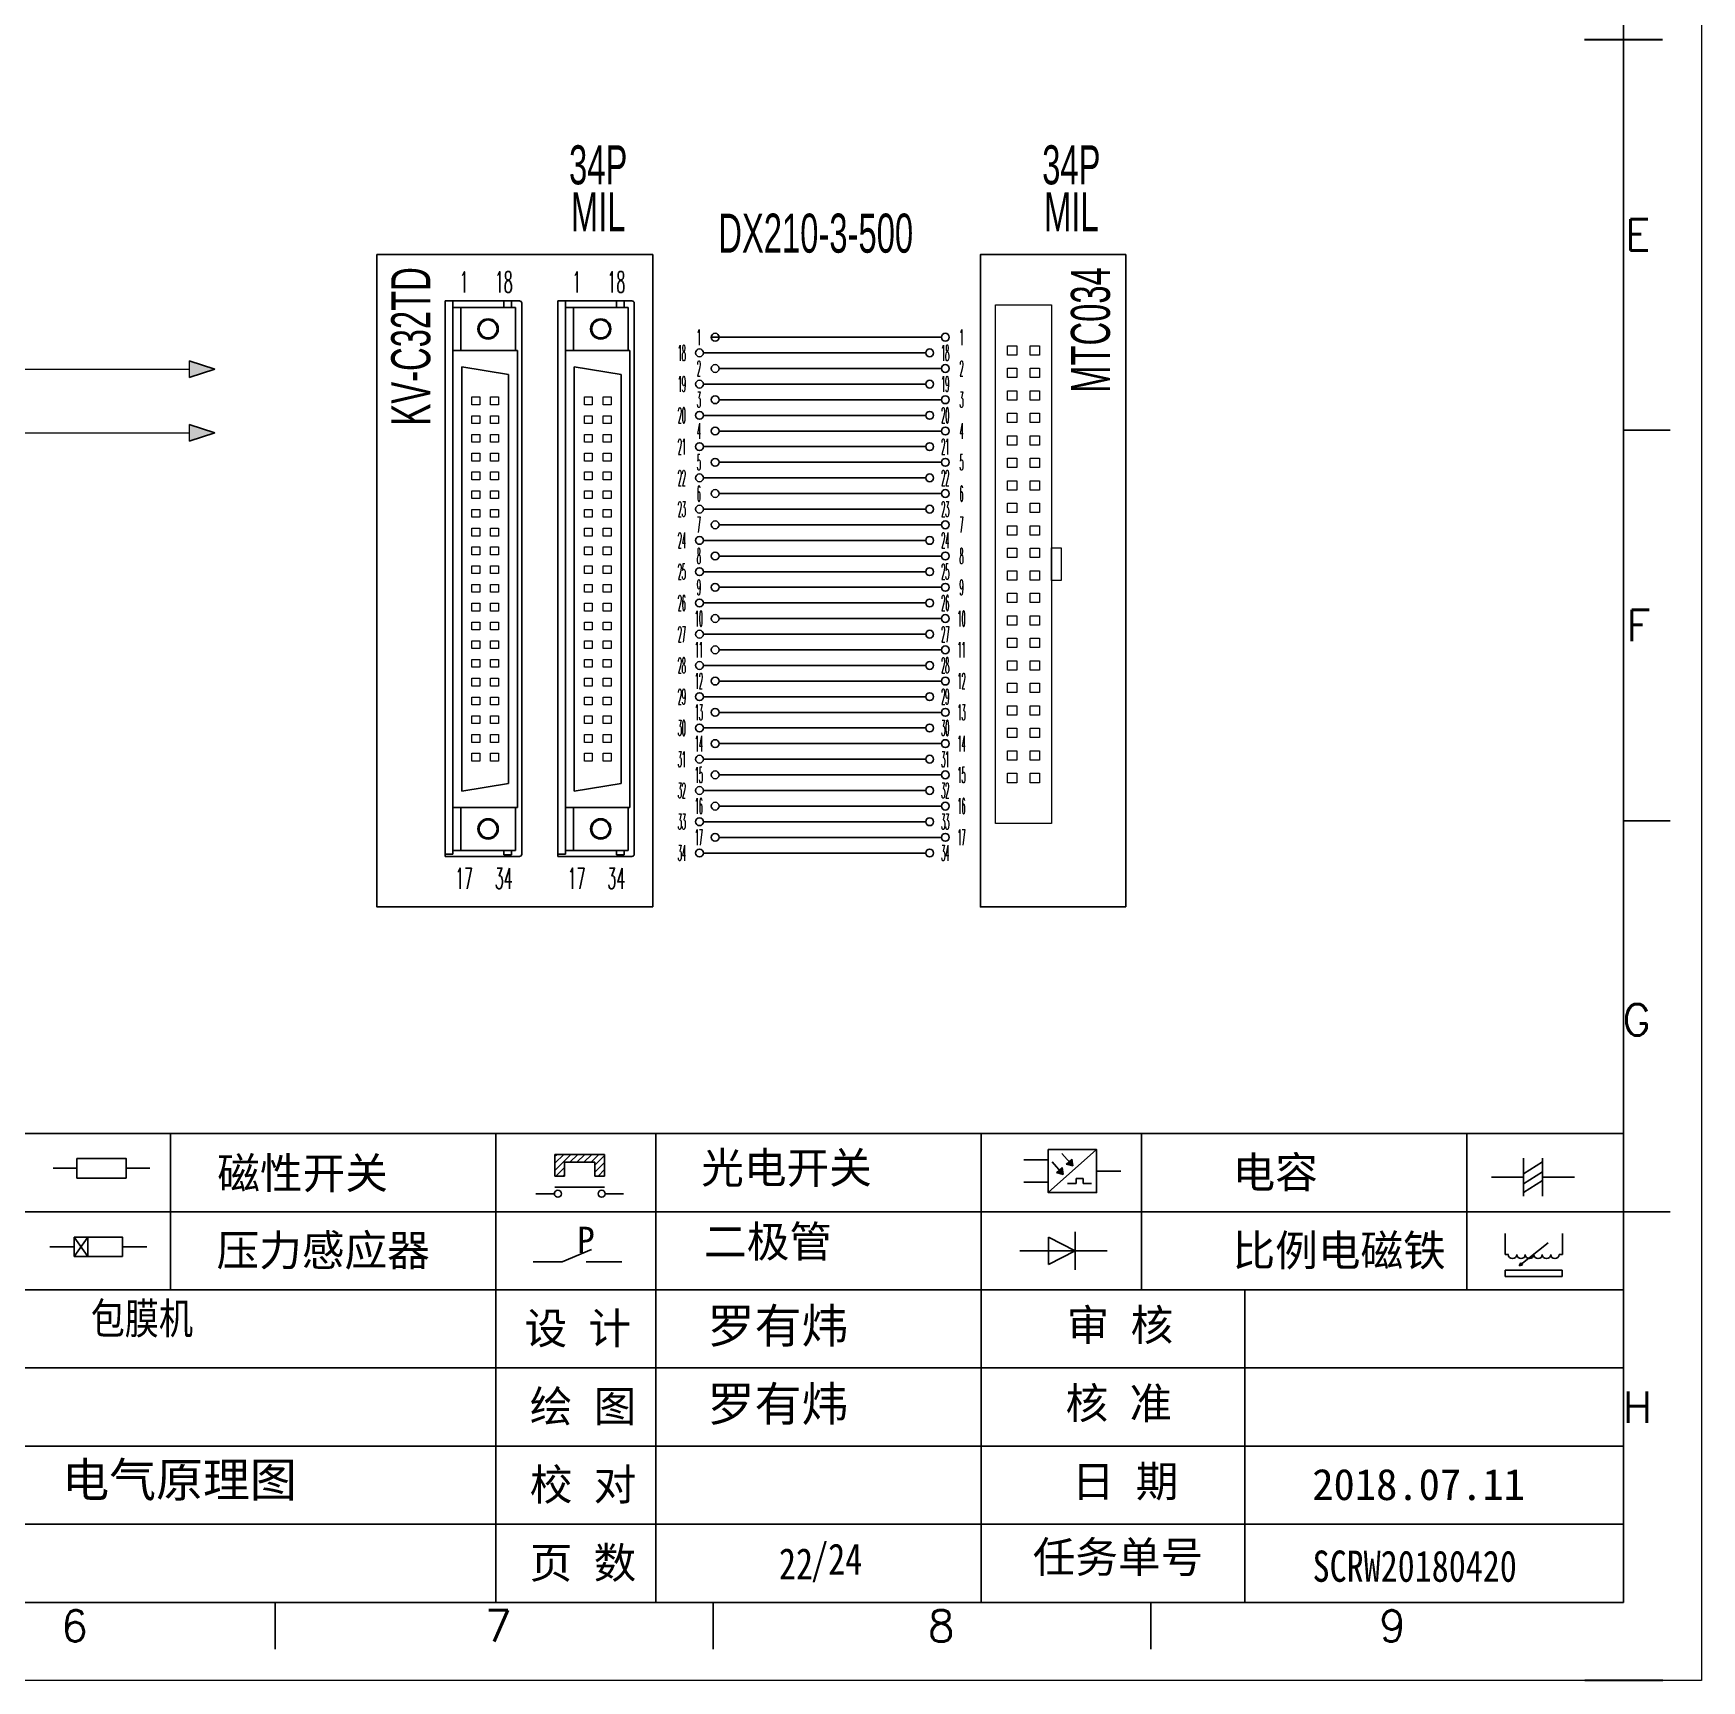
# Model space of a CAD drawing. Extents: x 49673 to 52330, y -5620 to -4375.
# Drawn here: x 51549.3 to 51656, y -5366.4 to -5261 of the extents above; entities that cross this region are included whole.
import ezdxf
from ezdxf.enums import TextEntityAlignment as Align

# ---------------------------------------------------------------- set-up
doc = ezdxf.new("R2010")
doc.units = 0
doc.header["$MEASUREMENT"] = 0
for name, color, linetype in [('AE_BOR', 1, 'Continuous'), ('Z_OM_GAIKEI', 7, 'Continuous'), ('细实线层', 7, 'Continuous')]:
    doc.layers.add(name, color=color, linetype=linetype)
doc.layers.add('Dimension', color=3, linetype='Continuous', lineweight=13)
doc.styles.get("Standard").update_dxf_attribs({"font": 'txt.shx'})
doc.styles.add('WD', font='simplex.shx', dxfattribs={"bigfont": 'gbcbig.shx'})
doc.styles.add('样式 8', font='arial.ttf')
doc.styles.add('楷体', font='STFANGSO.TTF', dxfattribs={"width": 0.8})
doc.styles.add('汉字', font='')
doc.styles.get('汉字').set_extended_font_data('新宋体')

# ---------------------------------------------------------------- blocks, each defined once
blk = doc.blocks.new('磁性开关')
at = {"linetype": 'ByBlock'}
h = blk.add_hatch(dxfattribs=at)
h.set_pattern_fill('ANSI31', color=256, scale=0.1, style=0)
h.set_pattern_definition([(45, (0, 0), (-0.224506403, 0.224506403), [])])
h.paths.add_polyline_path([(-1910.88, -776.69), (-1910.88, -775.29), (-1907.69, -775.29), (-1907.69, -776.69), (-1908.31, -776.69), (-1908.31, -775.79), (-1910.25, -775.79), (-1910.25, -776.69)])
for p, q in [((-1910.88, -776.69), (-1910.88, -775.29)), ((-1910.88, -775.29), (-1907.69, -775.29)), ((-1907.69, -775.29), (-1907.69, -776.69)), ((-1910.88, -776.69), (-1910.25, -776.69)), ((-1910.25, -776.69), (-1910.25, -775.79)), ((-1910.25, -775.79), (-1908.31, -775.79)), ((-1908.31, -776.69), (-1908.31, -775.79)), ((-1908.31, -776.69), (-1907.69, -776.69)), ((-1910.91, -777.81), (-1912.09, -777.81)), ((-1910.88, -777.39), (-1907.69, -777.39)), ((-1907.66, -777.81), (-1906.48, -777.81))]:
    blk.add_line(p, q, dxfattribs=at)
for centre in [(-1910.68, -777.81), (-1907.88, -777.81)]:
    blk.add_circle(centre, 0.225, dxfattribs=at)
blk = doc.blocks.new('光电开关')
at = {"linetype": 'ByBlock'}
h = blk.add_hatch(dxfattribs=at)
h.set_pattern_fill('ANSI31', color=256, scale=0.01, style=0)
h.set_pattern_definition([(45, (0.172267, 0), (-0.0224506403, 0.0224506403), [])])
h.paths.add_polyline_path([(-1882.44, -776.34), (-1882.5, -775.91), (-1882.68, -776.07)])
h.paths.add_polyline_path([(-1882.86, -776.23), (-1882.44, -776.34), (-1882.68, -776.07)])
h.paths.add_polyline_path([(-1883.05, -776.88), (-1883.11, -776.45), (-1883.29, -776.61)])
h.paths.add_polyline_path([(-1883.47, -776.77), (-1883.05, -776.88), (-1883.29, -776.61)])
for p, q in [((-1880.91, -775.3), (-1884.01, -778.05)), ((-1883.14, -775.55), (-1882.44, -776.34)), ((-1884.01, -775.96), (-1885.56, -775.96)), ((-1883.75, -776.09), (-1883.05, -776.88)), ((-1883.11, -776.45), (-1883.47, -776.77)), ((-1883.05, -776.88), (-1883.11, -776.45)), ((-1882.5, -775.91), (-1882.86, -776.23)), ((-1882.44, -776.34), (-1882.86, -776.23)), ((-1882.44, -776.34), (-1882.5, -775.91)), ((-1879.37, -776.67), (-1880.91, -776.67)), ((-1884.01, -777.39), (-1885.56, -777.39)), ((-1883.05, -776.88), (-1883.47, -776.77)), ((-1882.78, -777.47), (-1882.23, -777.47)), ((-1882.23, -777.47), (-1882.23, -777.14)), ((-1882.23, -777.14), (-1881.78, -777.14)), ((-1881.78, -777.47), (-1881.78, -777.14)), ((-1881.23, -777.47), (-1881.78, -777.47))]:
    blk.add_line(p, q, dxfattribs=at)
blk.add_lwpolyline([(-1884.01, -775.3), (-1880.91, -775.3), (-1880.91, -778.05), (-1884.01, -778.05)], close=True, dxfattribs=at)
blk = doc.blocks.new('电磁阀线圈')
at = {"linetype": 'ByBlock'}
for p, q in [((-1854.61, -795.92), (-1853.75, -797.16)), ((-1853.75, -795.92), (-1854.61, -797.16)), ((-1853.75, -795.92), (-1853.75, -797.16)), ((-1854.61, -796.54), (-1856.17, -796.54)), ((-1851.53, -796.54), (-1849.97, -796.54))]:
    blk.add_line(p, q, dxfattribs=at)
blk.add_lwpolyline([(-1854.61, -795.92), (-1851.53, -795.92), (-1851.53, -797.16), (-1854.61, -797.16)], close=True, dxfattribs=at)
blk = doc.blocks.new('压力感应器')
at = {"linetype": 'ByBlock'}
for p, q in [((-1817.44, -777.73), (-1815.59, -777.73)), ((-1815.59, -777.73), (-1813.71, -776.93)), ((-1811.78, -777.73), (-1814.05, -777.73))]:
    blk.add_line(p, q, dxfattribs=at)
at = {"linetype": 'ByBlock', "insert": (-1814.65, -775.48), "char_height": 1.68, "width": 1.2242, "attachment_point": 1}
blk.add_mtext('{\\fNSimSun|b0|i0|c134|p49;P}', dxfattribs=at)
blk = doc.blocks.new('二极管')
at = {"linetype": 'ByBlock'}
for p, q in [((-1783.97, -777.99), (-1783.97, -775.56)), ((-1783.97, -776.77), (-1785.69, -775.9)), ((-1785.69, -775.9), (-1785.69, -777.65)), ((-1787.52, -776.77), (-1781.92, -776.77)), ((-1783.97, -776.77), (-1785.69, -777.65))]:
    blk.add_line(p, q, dxfattribs=at)
blk = doc.blocks.new('电容')
at = {"linetype": 'ByBlock'}
for p, q in [((-1756.08, -782.99), (-1756.08, -780.56)), ((-1754.86, -780.79), (-1756.08, -781.55)), ((-1754.86, -782.99), (-1754.86, -780.56)), ((-1756.08, -781.77), (-1758.13, -781.77)), ((-1754.86, -781.44), (-1756.08, -782.2)), ((-1754.86, -781.99), (-1756.08, -782.75)), ((-1754.86, -781.77), (-1752.81, -781.77))]:
    blk.add_line(p, q, dxfattribs=at)
blk = doc.blocks.new('比例电磁阀')
at = {"linetype": 'ByBlock'}
for p, q in [((-1757.26, -775.38), (-1757.26, -776.71)), ((-1753.58, -775.38), (-1753.58, -776.71)), ((-1757.26, -776.71), (-1757.05, -776.71)), ((-1754.5, -775.98), (-1756.35, -777.44)), ((-1753.58, -776.71), (-1753.8, -776.71)), ((-1753.6, -777.73), (-1757.25, -777.73)), ((-1757.25, -778.13), (-1757.25, -777.73)), ((-1756.35, -777.44), (-1756.25, -777.25)), ((-1756.35, -777.44), (-1756.15, -777.38)), ((-1756.15, -777.38), (-1756.25, -777.25)), ((-1753.6, -777.73), (-1753.6, -778.13)), ((-1753.6, -778.13), (-1757.25, -778.13))]:
    blk.add_line(p, q, dxfattribs=at)
for centre in [(-1756.78, -776.71), (-1756.24, -776.71), (-1755.7, -776.71), (-1755.15, -776.71), (-1754.61, -776.71), (-1754.07, -776.71)]:
    blk.add_arc(centre, 0.271, 180, 0, dxfattribs=at)
blk = doc.blocks.new('电阻')
at = {"linetype": 'ByBlock'}
for p, q in [((-3.09, 0), (-1.57, 0)), ((1.57, 0), (3.09, 0))]:
    blk.add_line(p, q, dxfattribs=at)
blk.add_lwpolyline([(-1.57, 0.63), (1.57, 0.63), (1.57, -0.63), (-1.57, -0.63)], close=True, dxfattribs=at)
blk = doc.blocks.new('电控横A4')
for p, q in [((292, -205), (292, -5)), ((10.03, -205), (289.53, -205)), ((130.8, -205), (190.75, -205)), ((190.75, -205), (259.54, -205))]:
    blk.add_line(p, q)
at = {"linetype": 'ByBlock'}
for p, q in [((292, -175), (5, -175)), ((292, -180), (5, -180)), ((292, -185), (5, -185)), ((292, -190), (5, -190)), ((292, -195), (5, -195)), ((292, -200), (168.03, -200))]:
    blk.add_line(p, q, dxfattribs=at)
at = {"color": 0, "lineweight": -2}
for p, q in [((199.08, -175), (199.08, -185)), ((219.89, -175), (219.89, -185)), ((230.12, -175), (230.12, -185)), ((250.93, -175), (250.93, -185)), ((261.17, -175), (261.17, -185)), ((281.98, -175), (281.98, -185)), ((219.89, -185), (219.89, -205)), ((230.12, -185), (230.12, -205)), ((250.93, -185), (250.93, -205)), ((267.79, -185), (267.79, -205))]:
    blk.add_line(p, q, dxfattribs=at)
at = {"color": 0, "ltscale": 2}
for p, q in [((292, -205), (292, -183.55)), ((259.54, -205), (289.53, -205)), ((259.54, -205), (292, -205))]:
    blk.add_line(p, q, dxfattribs=at)
at = {"layer": 'AE_BOR', "color": 1, "lineweight": 15}
for p, q in [((297, 0), (297, -210)), ((297, -210), (0, -210))]:
    blk.add_line(p, q, dxfattribs=at)
at = {"layer": 'AE_BOR', "color": 2, "lineweight": 30}
blk.add_line((289.5, -105), (294.5, -105), dxfattribs=at)
at = {"layer": 'AE_BOR'}
for p, q in [((292, -130), (295, -130)), ((292, -155), (295, -155)), ((292, -180), (295, -180)), ((205.78, -205), (205.78, -208)), ((233.78, -205), (233.78, -208)), ((261.78, -205), (261.78, -208))]:
    blk.add_line(p, q, dxfattribs=at)
at = {"layer": 'AE_BOR', "lineweight": 30}
blk.add_line((294.53, -210), (289.53, -210), dxfattribs=at)
at = {"linetype": 'ByBlock'}
for name, p in [('光电开关', (2139.22, 599.27)), ('磁性开关', (2134.53, 598.96)), ('电容', (2041.69, 603.98)), ('压力感应器', (2039.72, 594.52)), ('二极管', (2040.91, 594.27)), ('电磁阀线圈', (2047.53, 614.3)), ('比例电磁阀', (2041.69, 593.98))]:
    blk.add_blockref(name, p, dxfattribs=at)
blk.add_blockref('电阻', (194.66, -177.22))
at = {"char_height": 2, "attachment_point": 1, "style": '汉字'}
for s, insert in [('{\\fKaiTi_GB2312|b0|i0|c134|p49;光电开关}', (233.02, -176.19)), ('{\\fKaiTi_GB2312|b0|i0|c134|p49;磁性开关}', (202.07, -176.53)), ('{\\fKaiTi_GB2312|b0|i0|c134|p49;电容}', (267, -176.48)), ('{\\fKaiTi_GB2312|b0|i0|c134|p49;压力感应器}', (202.02, -181.47)), ('{\\fKaiTi_GB2312|b0|i0|c134|p49;二极管}', (233.2, -180.91)), ('{\\fKaiTi_GB2312|b0|i0|c134|p49;比例电磁铁}', (267, -181.48)), ('{\\fKaiTi_GB2312|b0|i0|c134|p0;设 计}', (221.72, -186.46)), ('{\\fKaiTi_GB2312|b0|i0|c134|p0;审 核}', (256.39, -186.25)), ('{\\fKaiTi_GB2312|b0|i0|c134|p0;核 准}', (256.32, -191.25)), ('{\\fKaiTi_GB2312|b0|i0|c134|p0;绘 图}', (222.05, -191.46)), ('{\\fKaiTi_GB2312|b0|i0|c134|p0;校 对}', (222.05, -196.46)), ('{\\fKaiTi_GB2312|b0|i0|c134|p0;日 期}', (256.72, -196.25)), ('{\\fKaiTi_GB2312|b0|i0|c134|p0;页 数}', (222.05, -201.46)), ('{\\fKaiTi_GB2312|b0|i0|c134|p0;任务单号}', (254.22, -201.1))]:
    blk.add_mtext(s, dxfattribs=dict(at, insert=insert))
at = {"color": 0, "lineweight": 0, "char_height": 2, "attachment_point": 1, "style": '楷体'}
for s, insert, width in [('包膜机', (193.97, -185.83), 9.1252), ('/24', (240.05, -201.23), 5.6327), ('SCRW20180420', (272.12, -201.68), 9.8608)]:
    blk.add_mtext(s, dxfattribs=dict(at, insert=insert, width=width))
at = {"attachment_point": 1}
for s, insert, char_height, width in [('{\\fKaiTi_GB2312|b0|i0|c134|p49;罗有炜}', (233.43, -186.2), 2.2, 15.3175), ('{\\fKaiTi_GB2312|b0|i0|c134|p49;罗有炜}', (233.43, -191.2), 2.2, 15.3175), ('{\\fKaiTi_GB2312|b0|i0|c134|p49;电气原理图}', (192.15, -196.05), 2.2, 25.88), ('{\\fKaiTi_GB2312|b0|i0|c134|p49;2018.07.11}', (272.1, -196.45), 2, 60.2542)]:
    blk.add_mtext(s, dxfattribs=dict(at, insert=insert, char_height=char_height, width=width))
at = {"layer": 'AE_BOR', "style": 'WD'}
for s, p in [('E', (293.74, -117.5)), ('F', (293.74, -142.5)), ('F', (293.74, -142.5)), ('G', (293.74, -167.72)), ('H', (293.84, -192.5))]:
    blk.add_text(s, height=2, dxfattribs=at).set_placement(p, align=Align.MIDDLE_RIGHT)
for s, p in [('6', (192.94, -207.5)), ('7', (220.04, -207.5)), ('8', (248.37, -207.5)), ('9', (277.23, -207.5))]:
    blk.add_text(s, height=2, dxfattribs=at).set_placement(p, align=Align.CENTER)

msp = doc.modelspace()

# ---------------------------------------------------------------- hatches: boundary and pattern name
for points in [[(51560.88, -5282.54), (51559.23, -5283.07), (51559.23, -5282.01)], [(51560.88, -5286.61), (51559.23, -5287.15), (51559.23, -5286.08)]]:
    msp.add_hatch(color=256).paths.add_polyline_path(points)

# ---------------------------------------------------------------- linework, layer by layer
for p, q in [((51580.36, -5278.16), (51575.61, -5278.16)), ((51587.56, -5278.16), (51582.81, -5278.16)), ((51592.13, -5281.49), (51606.35, -5281.49)), ((51592.63, -5280.49), (51607.35, -5280.49)), ((51560.88, -5282.54), (51559.23, -5282.01)), ((51560.88, -5282.54), (51559.23, -5283.07)), ((51593.13, -5282.49), (51607.35, -5282.49)), ((51592.13, -5283.49), (51606.35, -5283.49)), ((51593.13, -5284.49), (51607.35, -5284.49)), ((51592.13, -5285.49), (51606.35, -5285.49)), ((51560.88, -5286.61), (51559.23, -5286.08)), ((51560.88, -5286.61), (51559.23, -5287.15)), ((51593.13, -5286.49), (51607.35, -5286.49)), ((51592.13, -5287.49), (51606.35, -5287.49)), ((51593.13, -5288.49), (51607.35, -5288.49)), ((51592.13, -5289.49), (51606.35, -5289.49)), ((51593.13, -5290.49), (51607.35, -5290.49)), ((51592.13, -5291.49), (51606.35, -5291.49)), ((51593.13, -5292.49), (51607.35, -5292.49)), ((51592.13, -5293.49), (51606.35, -5293.49)), ((51593.13, -5294.49), (51607.35, -5294.49)), ((51592.13, -5295.49), (51606.35, -5295.49)), ((51592.13, -5297.49), (51606.35, -5297.49)), ((51593.13, -5296.49), (51607.35, -5296.49)), ((51593.13, -5298.49), (51607.35, -5298.49)), ((51592.13, -5299.49), (51606.35, -5299.49)), ((51593.13, -5300.49), (51607.35, -5300.49)), ((51592.13, -5301.49), (51606.35, -5301.49)), ((51593.13, -5302.49), (51607.35, -5302.49)), ((51592.13, -5303.49), (51606.35, -5303.49)), ((51593.13, -5304.49), (51607.35, -5304.49)), ((51592.13, -5305.49), (51606.35, -5305.49)), ((51593.13, -5306.49), (51607.35, -5306.49)), ((51592.13, -5307.49), (51606.35, -5307.49)), ((51593.13, -5308.49), (51607.35, -5308.49)), ((51592.13, -5309.49), (51606.35, -5309.49)), ((51593.13, -5310.49), (51607.35, -5310.49)), ((51592.13, -5311.49), (51606.35, -5311.49)), ((51592.13, -5313.49), (51606.35, -5313.49)), ((51593.13, -5312.49), (51607.35, -5312.49)), ((51575.61, -5313.56), (51575.61, -5313.71)), ((51580.36, -5313.71), (51575.61, -5313.71)), ((51582.81, -5313.56), (51582.81, -5313.71)), ((51587.56, -5313.71), (51582.81, -5313.71))]:
    msp.add_line(p, q)
at = {"lineweight": 0}
for p, q in [((51401.76, -5282.54), (51559.23, -5282.54)), ((51559.23, -5282.01), (51559.23, -5283.07)), ((51559.23, -5286.08), (51559.23, -5287.15))]:
    msp.add_line(p, q, dxfattribs=at)
for points in [[(51588.89, -5316.94), (51571.25, -5316.94), (51571.25, -5275.2), (51588.89, -5275.2)], [(51619.14, -5316.94), (51609.84, -5316.94), (51609.84, -5275.2), (51619.14, -5275.2)]]:
    msp.add_lwpolyline(points, close=True)
for points in [[(51610.8, -5311.6), (51610.8, -5278.42), (51614.4, -5278.42), (51614.4, -5311.6)], [(51612.18, -5281.63), (51611.58, -5281.63), (51611.58, -5281.03), (51612.18, -5281.03)], [(51613.62, -5281.63), (51613.02, -5281.63), (51613.02, -5281.03), (51613.62, -5281.03)], [(51612.18, -5283.07), (51611.58, -5283.07), (51611.58, -5282.47), (51612.18, -5282.47)], [(51613.62, -5283.07), (51613.02, -5283.07), (51613.02, -5282.47), (51613.62, -5282.47)], [(51577.32, -5284.31), (51577.82, -5284.31), (51577.82, -5284.81), (51577.32, -5284.81)], [(51578.52, -5284.31), (51579.02, -5284.31), (51579.02, -5284.81), (51578.52, -5284.81)], [(51584.52, -5284.31), (51585.02, -5284.31), (51585.02, -5284.81), (51584.52, -5284.81)], [(51585.72, -5284.31), (51586.22, -5284.31), (51586.22, -5284.81), (51585.72, -5284.81)], [(51612.18, -5284.51), (51611.58, -5284.51), (51611.58, -5283.91), (51612.18, -5283.91)], [(51613.62, -5284.51), (51613.02, -5284.51), (51613.02, -5283.91), (51613.62, -5283.91)], [(51577.32, -5285.51), (51577.82, -5285.51), (51577.82, -5286.01), (51577.32, -5286.01)], [(51578.52, -5285.51), (51579.02, -5285.51), (51579.02, -5286.01), (51578.52, -5286.01)], [(51584.52, -5285.51), (51585.02, -5285.51), (51585.02, -5286.01), (51584.52, -5286.01)], [(51585.72, -5285.51), (51586.22, -5285.51), (51586.22, -5286.01), (51585.72, -5286.01)], [(51612.18, -5285.95), (51611.58, -5285.95), (51611.58, -5285.35), (51612.18, -5285.35)], [(51613.62, -5285.95), (51613.02, -5285.95), (51613.02, -5285.35), (51613.62, -5285.35)], [(51577.32, -5286.71), (51577.82, -5286.71), (51577.82, -5287.21), (51577.32, -5287.21)], [(51578.52, -5286.71), (51579.02, -5286.71), (51579.02, -5287.21), (51578.52, -5287.21)], [(51584.52, -5286.71), (51585.02, -5286.71), (51585.02, -5287.21), (51584.52, -5287.21)], [(51585.72, -5286.71), (51586.22, -5286.71), (51586.22, -5287.21), (51585.72, -5287.21)], [(51612.18, -5287.39), (51611.58, -5287.39), (51611.58, -5286.79), (51612.18, -5286.79)], [(51613.62, -5287.39), (51613.02, -5287.39), (51613.02, -5286.79), (51613.62, -5286.79)], [(51577.32, -5287.91), (51577.82, -5287.91), (51577.82, -5288.41), (51577.32, -5288.41)], [(51578.52, -5287.91), (51579.02, -5287.91), (51579.02, -5288.41), (51578.52, -5288.41)], [(51584.52, -5287.91), (51585.02, -5287.91), (51585.02, -5288.41), (51584.52, -5288.41)], [(51585.72, -5287.91), (51586.22, -5287.91), (51586.22, -5288.41), (51585.72, -5288.41)], [(51612.18, -5288.83), (51611.58, -5288.83), (51611.58, -5288.23), (51612.18, -5288.23)], [(51613.62, -5288.83), (51613.02, -5288.83), (51613.02, -5288.23), (51613.62, -5288.23)], [(51577.32, -5289.11), (51577.82, -5289.11), (51577.82, -5289.61), (51577.32, -5289.61)], [(51578.52, -5289.11), (51579.02, -5289.11), (51579.02, -5289.61), (51578.52, -5289.61)], [(51584.52, -5289.11), (51585.02, -5289.11), (51585.02, -5289.61), (51584.52, -5289.61)], [(51585.72, -5289.11), (51586.22, -5289.11), (51586.22, -5289.61), (51585.72, -5289.61)], [(51612.18, -5290.27), (51611.58, -5290.27), (51611.58, -5289.67), (51612.18, -5289.67)], [(51613.62, -5290.27), (51613.02, -5290.27), (51613.02, -5289.67), (51613.62, -5289.67)], [(51577.32, -5290.31), (51577.82, -5290.31), (51577.82, -5290.81), (51577.32, -5290.81)], [(51578.52, -5290.31), (51579.02, -5290.31), (51579.02, -5290.81), (51578.52, -5290.81)], [(51584.52, -5290.31), (51585.02, -5290.31), (51585.02, -5290.81), (51584.52, -5290.81)], [(51585.72, -5290.31), (51586.22, -5290.31), (51586.22, -5290.81), (51585.72, -5290.81)], [(51612.18, -5291.71), (51611.58, -5291.71), (51611.58, -5291.11), (51612.18, -5291.11)], [(51613.62, -5291.71), (51613.02, -5291.71), (51613.02, -5291.11), (51613.62, -5291.11)], [(51577.32, -5291.51), (51577.82, -5291.51), (51577.82, -5292.01), (51577.32, -5292.01)], [(51578.52, -5291.51), (51579.02, -5291.51), (51579.02, -5292.01), (51578.52, -5292.01)], [(51584.52, -5291.51), (51585.02, -5291.51), (51585.02, -5292.01), (51584.52, -5292.01)], [(51585.72, -5291.51), (51586.22, -5291.51), (51586.22, -5292.01), (51585.72, -5292.01)], [(51577.32, -5292.71), (51577.82, -5292.71), (51577.82, -5293.21), (51577.32, -5293.21)], [(51578.52, -5292.71), (51579.02, -5292.71), (51579.02, -5293.21), (51578.52, -5293.21)], [(51584.52, -5292.71), (51585.02, -5292.71), (51585.02, -5293.21), (51584.52, -5293.21)], [(51585.72, -5292.71), (51586.22, -5292.71), (51586.22, -5293.21), (51585.72, -5293.21)], [(51612.18, -5293.15), (51611.58, -5293.15), (51611.58, -5292.55), (51612.18, -5292.55)], [(51613.62, -5293.15), (51613.02, -5293.15), (51613.02, -5292.55), (51613.62, -5292.55)], [(51577.32, -5293.91), (51577.82, -5293.91), (51577.82, -5294.41), (51577.32, -5294.41)], [(51578.52, -5293.91), (51579.02, -5293.91), (51579.02, -5294.41), (51578.52, -5294.41)], [(51584.52, -5293.91), (51585.02, -5293.91), (51585.02, -5294.41), (51584.52, -5294.41)], [(51585.72, -5293.91), (51586.22, -5293.91), (51586.22, -5294.41), (51585.72, -5294.41)], [(51612.18, -5294.59), (51611.58, -5294.59), (51611.58, -5293.99), (51612.18, -5293.99)], [(51613.62, -5294.59), (51613.02, -5294.59), (51613.02, -5293.99), (51613.62, -5293.99)], [(51615, -5296.06), (51614.4, -5296.06), (51614.4, -5293.96), (51615, -5293.96)], [(51577.32, -5295.11), (51577.82, -5295.11), (51577.82, -5295.61), (51577.32, -5295.61)], [(51578.52, -5295.11), (51579.02, -5295.11), (51579.02, -5295.61), (51578.52, -5295.61)], [(51584.52, -5295.11), (51585.02, -5295.11), (51585.02, -5295.61), (51584.52, -5295.61)], [(51585.72, -5295.11), (51586.22, -5295.11), (51586.22, -5295.61), (51585.72, -5295.61)], [(51577.32, -5296.31), (51577.82, -5296.31), (51577.82, -5296.81), (51577.32, -5296.81)], [(51578.52, -5296.31), (51579.02, -5296.31), (51579.02, -5296.81), (51578.52, -5296.81)], [(51584.52, -5296.31), (51585.02, -5296.31), (51585.02, -5296.81), (51584.52, -5296.81)], [(51585.72, -5296.31), (51586.22, -5296.31), (51586.22, -5296.81), (51585.72, -5296.81)], [(51612.18, -5296.03), (51611.58, -5296.03), (51611.58, -5295.43), (51612.18, -5295.43)], [(51613.62, -5296.03), (51613.02, -5296.03), (51613.02, -5295.43), (51613.62, -5295.43)], [(51577.32, -5297.51), (51577.82, -5297.51), (51577.82, -5298.01), (51577.32, -5298.01)], [(51578.52, -5297.51), (51579.02, -5297.51), (51579.02, -5298.01), (51578.52, -5298.01)], [(51584.52, -5297.51), (51585.02, -5297.51), (51585.02, -5298.01), (51584.52, -5298.01)], [(51585.72, -5297.51), (51586.22, -5297.51), (51586.22, -5298.01), (51585.72, -5298.01)], [(51612.18, -5297.47), (51611.58, -5297.47), (51611.58, -5296.87), (51612.18, -5296.87)], [(51613.62, -5297.47), (51613.02, -5297.47), (51613.02, -5296.87), (51613.62, -5296.87)], [(51612.18, -5298.91), (51611.58, -5298.91), (51611.58, -5298.31), (51612.18, -5298.31)], [(51613.62, -5298.91), (51613.02, -5298.91), (51613.02, -5298.31), (51613.62, -5298.31)], [(51577.32, -5298.71), (51577.82, -5298.71), (51577.82, -5299.21), (51577.32, -5299.21)], [(51578.52, -5298.71), (51579.02, -5298.71), (51579.02, -5299.21), (51578.52, -5299.21)], [(51584.52, -5298.71), (51585.02, -5298.71), (51585.02, -5299.21), (51584.52, -5299.21)], [(51585.72, -5298.71), (51586.22, -5298.71), (51586.22, -5299.21), (51585.72, -5299.21)], [(51577.32, -5299.91), (51577.82, -5299.91), (51577.82, -5300.41), (51577.32, -5300.41)], [(51578.52, -5299.91), (51579.02, -5299.91), (51579.02, -5300.41), (51578.52, -5300.41)], [(51584.52, -5299.91), (51585.02, -5299.91), (51585.02, -5300.41), (51584.52, -5300.41)], [(51585.72, -5299.91), (51586.22, -5299.91), (51586.22, -5300.41), (51585.72, -5300.41)], [(51612.18, -5300.35), (51611.58, -5300.35), (51611.58, -5299.75), (51612.18, -5299.75)], [(51613.62, -5300.35), (51613.02, -5300.35), (51613.02, -5299.75), (51613.62, -5299.75)], [(51577.32, -5301.11), (51577.82, -5301.11), (51577.82, -5301.61), (51577.32, -5301.61)], [(51578.52, -5301.11), (51579.02, -5301.11), (51579.02, -5301.61), (51578.52, -5301.61)], [(51584.52, -5301.11), (51585.02, -5301.11), (51585.02, -5301.61), (51584.52, -5301.61)], [(51585.72, -5301.11), (51586.22, -5301.11), (51586.22, -5301.61), (51585.72, -5301.61)], [(51612.18, -5301.79), (51611.58, -5301.79), (51611.58, -5301.19), (51612.18, -5301.19)], [(51613.62, -5301.79), (51613.02, -5301.79), (51613.02, -5301.19), (51613.62, -5301.19)], [(51577.32, -5302.31), (51577.82, -5302.31), (51577.82, -5302.81), (51577.32, -5302.81)], [(51578.52, -5302.31), (51579.02, -5302.31), (51579.02, -5302.81), (51578.52, -5302.81)], [(51584.52, -5302.31), (51585.02, -5302.31), (51585.02, -5302.81), (51584.52, -5302.81)], [(51585.72, -5302.31), (51586.22, -5302.31), (51586.22, -5302.81), (51585.72, -5302.81)], [(51612.18, -5303.23), (51611.58, -5303.23), (51611.58, -5302.63), (51612.18, -5302.63)], [(51613.62, -5303.23), (51613.02, -5303.23), (51613.02, -5302.63), (51613.62, -5302.63)], [(51577.32, -5303.51), (51577.82, -5303.51), (51577.82, -5304.01), (51577.32, -5304.01)], [(51578.52, -5303.51), (51579.02, -5303.51), (51579.02, -5304.01), (51578.52, -5304.01)], [(51584.52, -5303.51), (51585.02, -5303.51), (51585.02, -5304.01), (51584.52, -5304.01)], [(51585.72, -5303.51), (51586.22, -5303.51), (51586.22, -5304.01), (51585.72, -5304.01)], [(51577.32, -5304.71), (51577.82, -5304.71), (51577.82, -5305.21), (51577.32, -5305.21)], [(51578.52, -5304.71), (51579.02, -5304.71), (51579.02, -5305.21), (51578.52, -5305.21)], [(51584.52, -5304.71), (51585.02, -5304.71), (51585.02, -5305.21), (51584.52, -5305.21)], [(51585.72, -5304.71), (51586.22, -5304.71), (51586.22, -5305.21), (51585.72, -5305.21)], [(51612.18, -5304.67), (51611.58, -5304.67), (51611.58, -5304.07), (51612.18, -5304.07)], [(51613.62, -5304.67), (51613.02, -5304.67), (51613.02, -5304.07), (51613.62, -5304.07)], [(51577.32, -5305.91), (51577.82, -5305.91), (51577.82, -5306.41), (51577.32, -5306.41)], [(51578.52, -5305.91), (51579.02, -5305.91), (51579.02, -5306.41), (51578.52, -5306.41)], [(51584.52, -5305.91), (51585.02, -5305.91), (51585.02, -5306.41), (51584.52, -5306.41)], [(51585.72, -5305.91), (51586.22, -5305.91), (51586.22, -5306.41), (51585.72, -5306.41)], [(51612.18, -5306.11), (51611.58, -5306.11), (51611.58, -5305.51), (51612.18, -5305.51)], [(51613.62, -5306.11), (51613.02, -5306.11), (51613.02, -5305.51), (51613.62, -5305.51)], [(51577.32, -5307.11), (51577.82, -5307.11), (51577.82, -5307.61), (51577.32, -5307.61)], [(51578.52, -5307.11), (51579.02, -5307.11), (51579.02, -5307.61), (51578.52, -5307.61)], [(51584.52, -5307.11), (51585.02, -5307.11), (51585.02, -5307.61), (51584.52, -5307.61)], [(51585.72, -5307.11), (51586.22, -5307.11), (51586.22, -5307.61), (51585.72, -5307.61)], [(51612.18, -5307.55), (51611.58, -5307.55), (51611.58, -5306.95), (51612.18, -5306.95)], [(51613.62, -5307.55), (51613.02, -5307.55), (51613.02, -5306.95), (51613.62, -5306.95)], [(51612.18, -5308.99), (51611.58, -5308.99), (51611.58, -5308.39), (51612.18, -5308.39)], [(51613.62, -5308.99), (51613.02, -5308.99), (51613.02, -5308.39), (51613.62, -5308.39)]]:
    msp.add_lwpolyline(points, close=True, dxfattribs=at)
for centre in [(51592.88, -5280.49), (51607.6, -5280.49), (51591.88, -5281.49), (51606.6, -5281.49), (51592.88, -5282.49), (51607.6, -5282.49), (51591.88, -5283.49), (51606.6, -5283.49), (51592.88, -5284.49), (51607.6, -5284.49), (51591.88, -5285.49), (51606.6, -5285.49), (51592.88, -5286.49), (51607.6, -5286.49), (51591.88, -5287.49), (51606.6, -5287.49), (51592.88, -5288.49), (51607.6, -5288.49), (51591.88, -5289.49), (51606.6, -5289.49), (51592.88, -5290.49), (51607.6, -5290.49), (51591.88, -5291.49), (51606.6, -5291.49), (51591.88, -5293.49), (51592.88, -5292.49), (51606.6, -5293.49), (51607.6, -5292.49), (51592.88, -5294.49), (51607.6, -5294.49), (51591.88, -5295.49), (51606.6, -5295.49), (51592.88, -5296.49), (51607.6, -5296.49), (51591.88, -5297.49), (51606.6, -5297.49), (51592.88, -5298.49), (51607.6, -5298.49), (51591.88, -5299.49), (51606.6, -5299.49), (51592.88, -5300.49), (51607.6, -5300.49), (51591.88, -5301.49), (51606.6, -5301.49), (51592.88, -5302.49), (51607.6, -5302.49), (51591.88, -5303.49), (51606.6, -5303.49), (51592.88, -5304.49), (51607.6, -5304.49), (51591.88, -5305.49), (51606.6, -5305.49), (51592.88, -5306.49), (51607.6, -5306.49), (51591.88, -5307.49), (51606.6, -5307.49), (51591.88, -5309.49), (51592.88, -5308.49), (51606.6, -5309.49), (51607.6, -5308.49), (51592.88, -5310.49), (51607.6, -5310.49), (51591.88, -5311.49), (51606.6, -5311.49), (51592.88, -5312.49), (51607.6, -5312.49), (51591.88, -5313.49), (51606.6, -5313.49)]:
    msp.add_circle(centre, 0.25)
msp.add_arc((51591.88, -5285.49), 0.25, 89.0696, 90.9304)
at = {"layer": 'Z_OM_GAIKEI'}
for p, q in [((51575.61, -5313.56), (51575.61, -5278.16)), ((51576.11, -5313.56), (51576.11, -5278.16)), ((51579.36, -5278.59), (51579.36, -5278.16)), ((51579.86, -5278.59), (51579.86, -5278.16)), ((51580.51, -5278.31), (51580.51, -5313.56)), ((51582.81, -5313.56), (51582.81, -5278.16)), ((51583.31, -5313.56), (51583.31, -5278.16)), ((51586.56, -5278.59), (51586.56, -5278.16)), ((51587.06, -5278.59), (51587.06, -5278.16)), ((51587.71, -5278.31), (51587.71, -5313.56)), ((51576.11, -5313.33), (51576.11, -5278.59)), ((51576.11, -5278.59), (51578.11, -5278.59)), ((51580.11, -5278.59), (51576.11, -5278.59)), ((51576.61, -5281.34), (51576.61, -5278.59)), ((51580.11, -5281.34), (51580.11, -5278.59)), ((51583.31, -5313.33), (51583.31, -5278.59)), ((51583.31, -5278.59), (51585.31, -5278.59)), ((51587.31, -5278.59), (51583.31, -5278.59)), ((51583.81, -5281.34), (51583.81, -5278.59)), ((51587.31, -5281.34), (51587.31, -5278.59)), ((51576.11, -5281.34), (51580.23, -5281.34)), ((51576.11, -5281.34), (51580.23, -5281.34)), ((51580.23, -5281.34), (51580.23, -5310.58)), ((51583.31, -5281.34), (51587.43, -5281.34)), ((51583.31, -5281.34), (51587.43, -5281.34)), ((51587.43, -5281.34), (51587.43, -5310.58)), ((51579.67, -5282.88), (51576.67, -5282.38)), ((51576.67, -5309.54), (51576.67, -5282.38)), ((51586.87, -5282.88), (51583.87, -5282.38)), ((51583.87, -5309.54), (51583.87, -5282.38)), ((51579.67, -5282.88), (51579.67, -5309.04)), ((51586.87, -5282.88), (51586.87, -5309.04)), ((51579.67, -5309.04), (51576.67, -5309.54)), ((51586.87, -5309.04), (51583.87, -5309.54)), ((51576.11, -5310.58), (51580.23, -5310.58)), ((51576.61, -5310.58), (51576.61, -5313.33)), ((51580.11, -5310.58), (51580.11, -5313.33)), ((51583.31, -5310.58), (51587.43, -5310.58)), ((51583.81, -5310.58), (51583.81, -5313.33)), ((51587.31, -5310.58), (51587.31, -5313.33)), ((51580.11, -5313.33), (51576.11, -5313.33)), ((51579.36, -5313.61), (51579.36, -5313.33)), ((51579.86, -5313.61), (51579.86, -5313.33)), ((51587.31, -5313.33), (51583.31, -5313.33)), ((51586.56, -5313.61), (51586.56, -5313.33)), ((51587.06, -5313.61), (51587.06, -5313.33)), ((51575.61, -5313.56), (51576.11, -5313.56)), ((51579.36, -5313.61), (51579.86, -5313.61)), ((51582.81, -5313.56), (51583.31, -5313.56)), ((51586.56, -5313.61), (51587.06, -5313.61))]:
    msp.add_line(p, q, dxfattribs=at)
for centre, radius in [((51578.36, -5279.96), 0.65), ((51585.56, -5279.96), 0.65), ((51578.36, -5279.96), 0.575), ((51585.56, -5279.96), 0.575), ((51578.36, -5311.95), 0.65), ((51578.36, -5311.95), 0.575), ((51585.56, -5311.95), 0.65), ((51585.56, -5311.95), 0.575)]:
    msp.add_circle(centre, radius, dxfattribs=at)
for centre, start, end in [((51580.36, -5278.31), 0, 90), ((51587.56, -5278.31), 0, 90), ((51580.36, -5313.56), 270, 0), ((51587.56, -5313.56), 270, 0)]:
    msp.add_arc(centre, 0.15, start, end, dxfattribs=at)
at = {"layer": '细实线层', "lineweight": 0}
msp.add_line((51419.83, -5286.61), (51559.23, -5286.61), dxfattribs=at)

# ---------------------------------------------------------------- block references
msp.add_blockref('电控横A4', (51358.97, -5156.44))

# ---------------------------------------------------------------- texts
at = {"lineweight": 0, "style": 'WD'}
for s, height, width, p in [('1', 1.33, 0.5, (51576.82, -5276.96)), ('18', 1.333, 0.5, (51579.36, -5276.96)), ('1', 1.33, 0.5, (51584.02, -5276.96)), ('18', 1.333, 0.5, (51586.56, -5276.96)), ('1', 1, 0.3, (51591.84, -5280.49)), ('1', 1, 0.3, (51608.64, -5280.49)), ('18', 1, 0.3, (51590.75, -5281.49)), ('18', 1, 0.3, (51607.6, -5281.49)), ('2', 1, 0.3, (51591.84, -5282.49)), ('2', 1, 0.3, (51608.64, -5282.49)), ('19', 1, 0.3, (51590.75, -5283.49)), ('19', 1, 0.3, (51607.6, -5283.49)), ('3', 1, 0.3, (51591.84, -5284.49)), ('3', 1, 0.3, (51608.64, -5284.49)), ('20', 1, 0.3, (51590.75, -5285.49)), ('20', 1, 0.3, (51607.6, -5285.49)), ('4', 1, 0.3, (51591.84, -5286.49)), ('4', 1, 0.3, (51608.64, -5286.49)), ('21', 1, 0.3, (51590.75, -5287.49)), ('21', 1, 0.3, (51607.6, -5287.49)), ('5', 1, 0.3, (51591.84, -5288.49)), ('5', 1, 0.3, (51608.64, -5288.49)), ('22', 1, 0.3, (51590.75, -5289.49)), ('6', 1, 0.3, (51591.84, -5290.49)), ('22', 1, 0.3, (51607.6, -5289.49)), ('6', 1, 0.3, (51608.64, -5290.49)), ('23', 1, 0.3, (51590.75, -5291.49)), ('23', 1, 0.3, (51607.6, -5291.49)), ('7', 1, 0.3, (51591.84, -5292.49)), ('7', 1, 0.3, (51608.64, -5292.49)), ('24', 1, 0.3, (51590.75, -5293.49)), ('24', 1, 0.3, (51607.6, -5293.49)), ('8', 1, 0.3, (51591.84, -5294.49)), ('8', 1, 0.3, (51608.64, -5294.49)), ('25', 1, 0.3, (51590.75, -5295.49)), ('25', 1, 0.3, (51607.6, -5295.49)), ('9', 1, 0.3, (51591.84, -5296.49)), ('9', 1, 0.3, (51608.64, -5296.49)), ('26', 1, 0.3, (51590.75, -5297.49)), ('26', 1, 0.3, (51607.6, -5297.49)), ('10', 1, 0.3, (51591.84, -5298.49)), ('10', 1, 0.3, (51608.64, -5298.49)), ('27', 1, 0.3, (51590.75, -5299.49)), ('27', 1, 0.3, (51607.6, -5299.49)), ('11', 1, 0.3, (51591.84, -5300.49)), ('11', 1, 0.3, (51608.64, -5300.49)), ('28', 1, 0.3, (51590.75, -5301.49)), ('28', 1, 0.3, (51607.6, -5301.49)), ('12', 1, 0.3, (51591.84, -5302.49)), ('12', 1, 0.3, (51608.64, -5302.49)), ('29', 1, 0.3, (51590.75, -5303.49)), ('29', 1, 0.3, (51607.6, -5303.49)), ('13', 1, 0.3, (51591.84, -5304.49)), ('13', 1, 0.3, (51608.64, -5304.49)), ('30', 1, 0.3, (51590.75, -5305.49)), ('14', 1, 0.3, (51591.84, -5306.49)), ('30', 1, 0.3, (51607.6, -5305.49)), ('14', 1, 0.3, (51608.64, -5306.49)), ('31', 1, 0.3, (51590.75, -5307.49)), ('31', 1, 0.3, (51607.6, -5307.49)), ('15', 1, 0.3, (51591.84, -5308.49)), ('15', 1, 0.3, (51608.64, -5308.49)), ('32', 1, 0.3, (51590.75, -5309.49)), ('32', 1, 0.3, (51607.6, -5309.49)), ('16', 1, 0.3, (51591.84, -5310.49)), ('16', 1, 0.3, (51608.64, -5310.49)), ('33', 1, 0.3, (51590.75, -5311.49)), ('33', 1, 0.3, (51607.6, -5311.49)), ('17', 1, 0.3, (51591.84, -5312.49)), ('17', 1, 0.3, (51608.64, -5312.49)), ('34', 1, 0.3, (51590.75, -5313.49)), ('34', 1, 0.3, (51607.6, -5313.49)), ('17', 1.333, 0.5, (51576.82, -5315.12)), ('34', 1.333, 0.5, (51579.36, -5315.12)), ('17', 1.333, 0.5, (51584.02, -5315.12)), ('34', 1.333, 0.5, (51586.56, -5315.12))]:
    msp.add_text(s, height=height, dxfattribs=dict(at, width=width)).set_placement(p, align=Align.MIDDLE)
at = {"layer": 'Dimension', "lineweight": 0, "style": '样式 8', "width": 0.6}
for s, p in [('34P', (51585.4, -5270.71)), ('34P', (51615.66, -5270.71)), ('MIL', (51585.4, -5273.71)), ('MIL', (51615.66, -5273.71)), ('DX210-3-500', (51599.31, -5275.08))]:
    msp.add_text(s, height=2.5, dxfattribs=at).set_placement(p, align=Align.CENTER)
at = {"layer": 'Dimension', "color": 3, "lineweight": 0, "style": '样式 8', "width": 0.6}
for s, p in [('KV-C32TD', (51574.66, -5276.01)), ('MTC034', (51618.13, -5276.01))]:
    msp.add_text(s, height=2.5, rotation=90, dxfattribs=at).set_placement(p, align=Align.RIGHT)
at = {"layer": 'Dimension', "color": 0, "lineweight": 0, "insert": (51596.96, -5357.97), "char_height": 2, "width": 2.9421, "attachment_point": 1, "style": '楷体'}
msp.add_mtext('22', dxfattribs=at)

doc.saveas('drawing.dxf')
